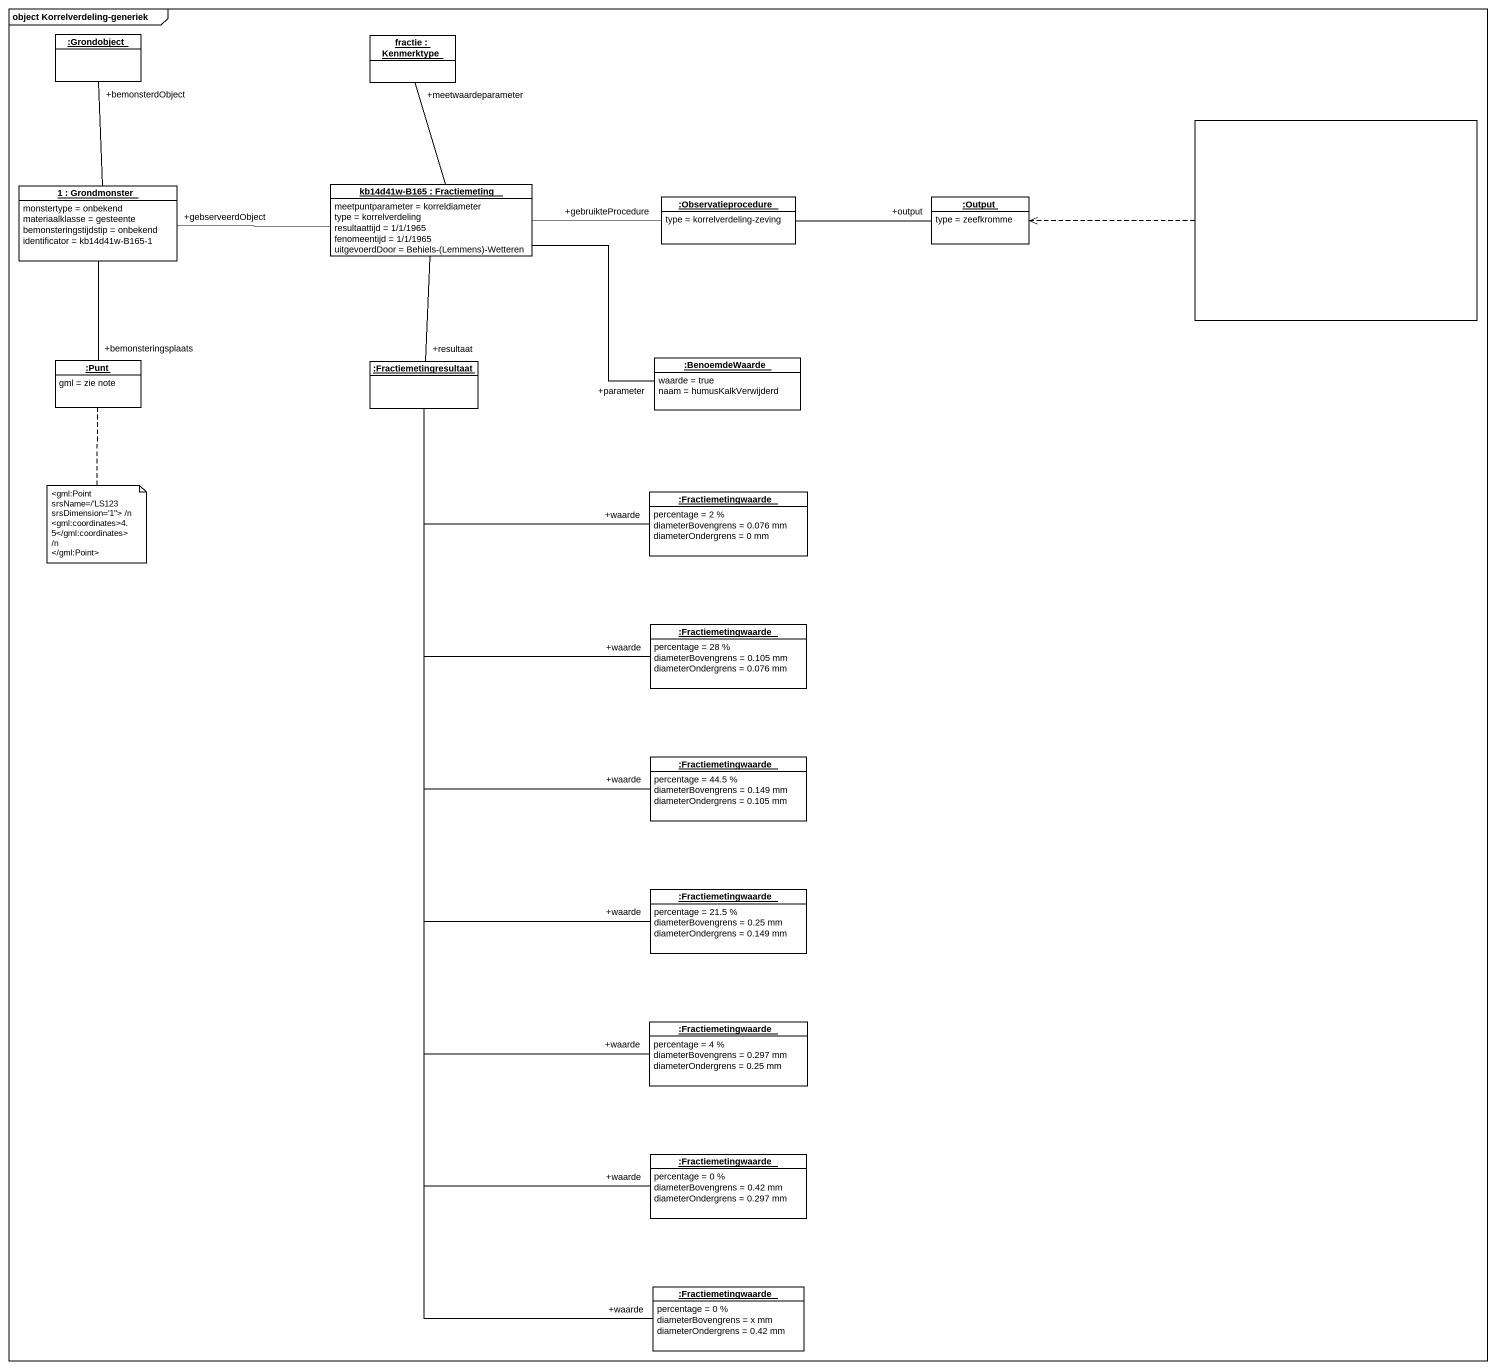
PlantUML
@startuml
mainframe object Korrelverdeling-generiek
allowmixing
hide circle
hide empty members
object ":Grondobject" as Grondobject
object "fractie : Kenmerktype" as fractie
rectangle " " as rectangle1
object "1 : Grondmonster" as o1 {
  monstertype = onbekend
  materiaalklasse = gesteente
  bemonsteringstijdstip = onbekend
  identificator = kb14d41w-B165-1
}
object "kb14d41w-B165 : Fractiemeting" as kb14d41w_B165 {
  meetpuntparameter = korreldiameter
  type = korrelverdeling
  resultaattijd = 1/1/1965
  fenomeentijd = 1/1/1965
  uitgevoerdDoor = Behiels-(Lemmens)-Wetteren
}
object ":Observatieprocedure" as Observatieprocedure {
  type = korrelverdeling-zeving
}
object ":Output" as Output {
  type = zeefkromme
}
object ":Punt" as Punt {
  gml = zie note
}
object ":Fractiemetingresultaat" as Fractiemetingresultaat
object ":BenoemdeWaarde" as BenoemdeWaarde {
  waarde = true
  naam = humusKalkVerwijderd
}
object ":Fractiemetingwaarde" as Fractiemetingwaarde {
  percentage = 2 %
  diameterBovengrens = 0.076 mm
  diameterOndergrens = 0 mm
}
object ":Fractiemetingwaarde" as Fractiemetingwaarde_2 {
  percentage = 28 %
  diameterBovengrens = 0.105 mm
  diameterOndergrens = 0.076 mm
}
object ":Fractiemetingwaarde" as Fractiemetingwaarde_3 {
  percentage = 44.5 %
  diameterBovengrens = 0.149 mm
  diameterOndergrens = 0.105 mm
}
object ":Fractiemetingwaarde" as Fractiemetingwaarde_4 {
  percentage = 21.5 %
  diameterBovengrens = 0.25 mm
  diameterOndergrens = 0.149 mm
}
object ":Fractiemetingwaarde" as Fractiemetingwaarde_5 {
  percentage = 4 %
  diameterBovengrens = 0.297 mm
  diameterOndergrens = 0.25 mm
}
object ":Fractiemetingwaarde" as Fractiemetingwaarde_6 {
  percentage = 0 %
  diameterBovengrens = 0.42 mm
  diameterOndergrens = 0.297 mm
}
object ":Fractiemetingwaarde" as Fractiemetingwaarde_7 {
  percentage = 0 %
  diameterBovengrens = x mm
  diameterOndergrens = 0.42 mm
}
rectangle1 .left.> Output
o1 -up- "+bemonsterdObject" Grondobject
o1 -- "+bemonsteringsplaats" Punt
kb14d41w_B165 -up- "+meetwaardeparameter" fractie
kb14d41w_B165 -left- "+gebserveerdObject" o1
kb14d41w_B165 -right- "+gebruikteProcedure" Observatieprocedure
kb14d41w_B165 -- "+resultaat" Fractiemetingresultaat
kb14d41w_B165 -right- "+parameter" BenoemdeWaarde
Observatieprocedure -right- "+output" Output
Fractiemetingresultaat -right- "+waarde" Fractiemetingwaarde
Fractiemetingresultaat -- "+waarde" Fractiemetingwaarde_2
Fractiemetingresultaat -- "+waarde" Fractiemetingwaarde_3
Fractiemetingresultaat -- "+waarde" Fractiemetingwaarde_4
Fractiemetingresultaat -- "+waarde" Fractiemetingwaarde_5
Fractiemetingresultaat -- "+waarde" Fractiemetingwaarde_6
Fractiemetingresultaat -- "+waarde" Fractiemetingwaarde_7
note bottom of Punt
  <gml:Point srsName=/'LS123 srsDimension='1''> /n
  <gml:coordinates>4.5</gml:coordinates> /n
  </gml:Point>
end note
@enduml
